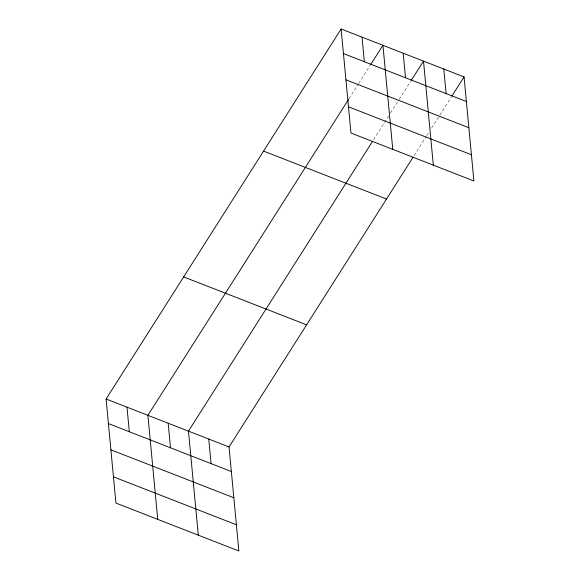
<?xml version="1.0" encoding="UTF-8"?>
<svg xmlns="http://www.w3.org/2000/svg" width="580" height="580" viewBox="0 0 580 580"><rect width="100%" height="100%" fill="white"/><g stroke="black" fill="none" stroke-linecap="round" stroke-linejoin="round"><path stroke-width="0.43" stroke-dasharray="2.9 2.17" d="M348.993 98.716L358.208 84.216M358.694 83.455L370.323 65.141M373.571 139.722L388.6 116.065M390.536 113.013L398.779 100.035M399.265 99.274L410.894 80.961M414.142 155.541L426.257 136.459M426.742 135.698L429.171 131.885M431.592 128.064L439.35 115.855M439.836 115.094L451.465 96.773"/><path stroke-width="0.87" d="M413.17 157.064L229.035 446.955L238.873 551L115.927 503.063L106.097 399.025L341.127 29L464.072 76.937L473.903 180.975L350.965 133.045L341.127 29M348.515 99.484L147.893 415.316L157.731 519.361M370.808 64.38L382.93 45.298L392.762 149.343M372.599 141.252L188.464 431.136L198.302 535.18M411.379 80.192L423.501 61.117L433.333 165.162M451.95 96.012L464.072 76.937M343.454 53.57L466.392 101.5M345.934 79.793L468.872 127.731M348.486 106.814L471.424 154.751M263.567 151.104L386.512 199.042M183.657 276.914L306.595 324.851M106.097 399.025L229.035 446.955M108.416 423.588L231.355 471.525M110.896 449.819L233.834 497.749M113.448 476.84L236.393 524.769M443.787 69.027L446.107 93.59M403.216 53.208L405.536 77.771M362.029 37.149L364.349 61.719M208.749 439.046L211.069 463.616M168.178 423.226L170.498 447.796M126.991 407.167L129.318 431.738"/></g></svg>
